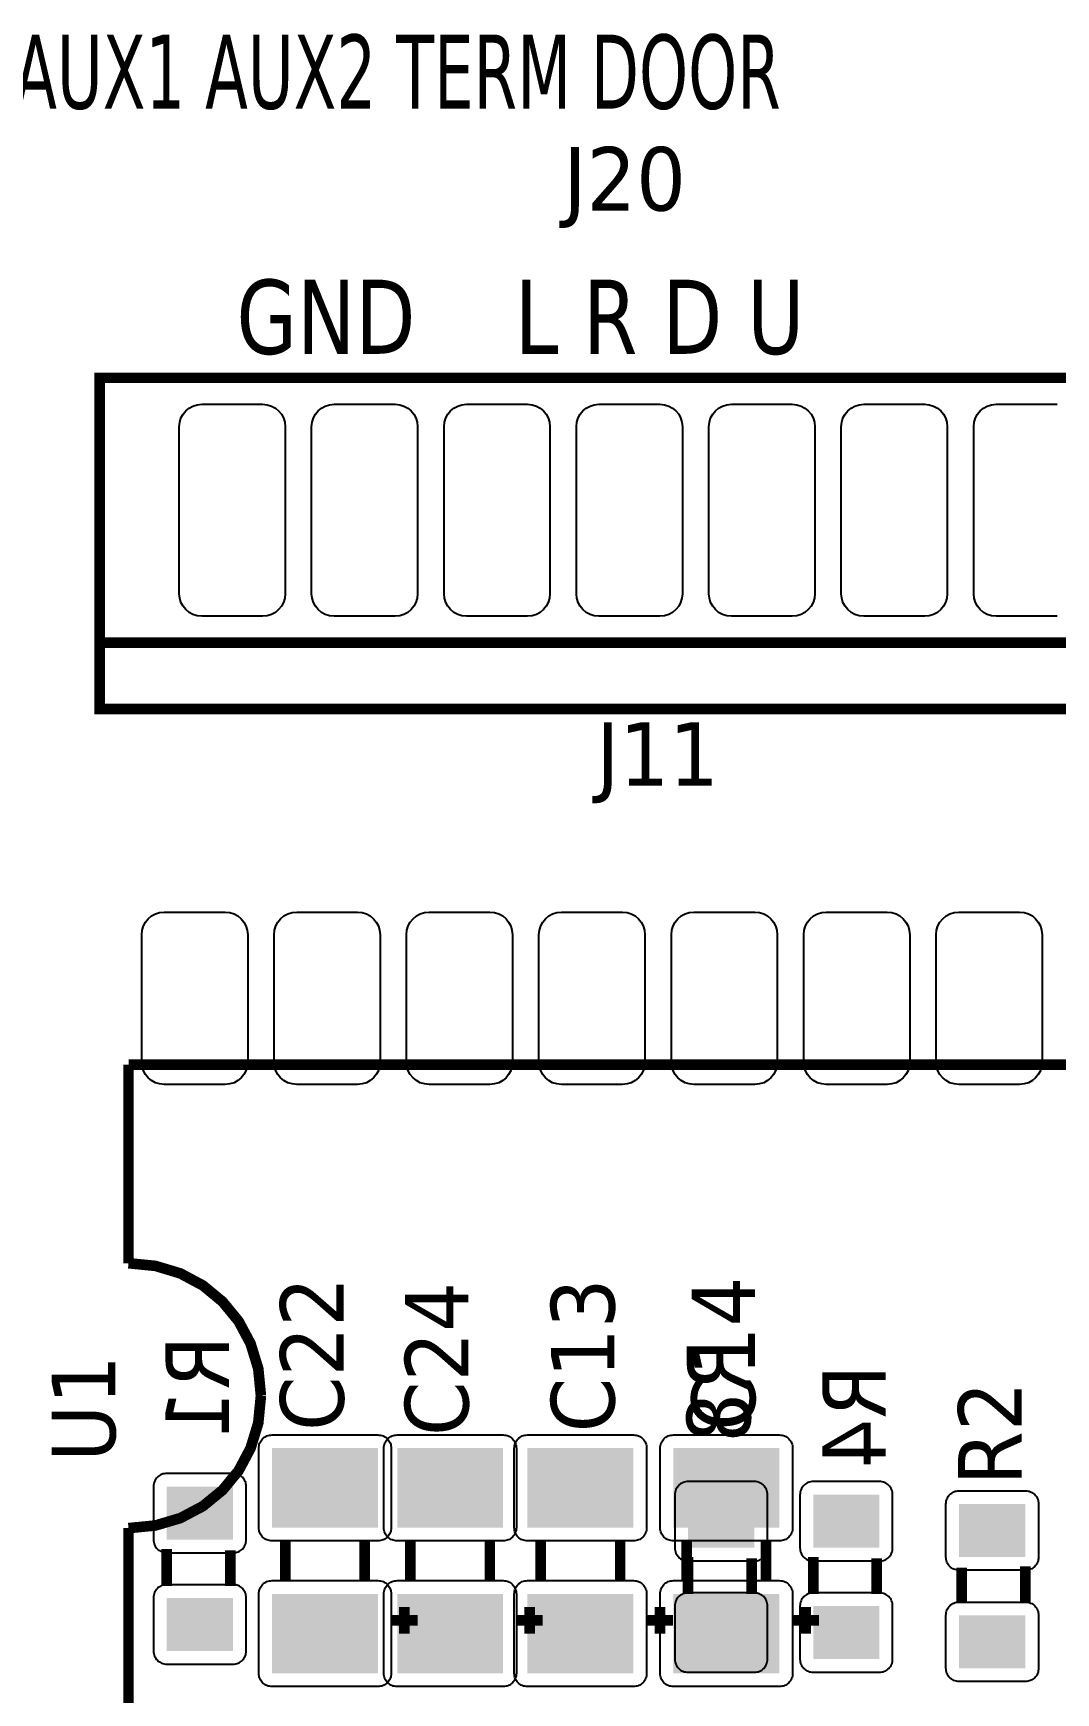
# Model space of a CAD drawing. Header units: millimetres. Extents: x 123.5 to 144.3, y 105.4 to 121.6.
# Drawn here: x 126.159 to 127.689, y 112.963 to 115.444 of the extents above; entities that cross this region are included whole.
import ezdxf

# ---------------------------------------------------------------- set-up
doc = ezdxf.new("R2010")
doc.units = ezdxf.units.MM
doc.layers.add('DESC', color=250, linetype='Continuous')
doc.styles.get("Standard").update_dxf_attribs({"font": 'tahoma.ttf'})

# ---------------------------------------------------------------- blocks, each defined once
blk = doc.blocks.new('RPAD')
blk.add_trace([(-0.5, -0.5), (-0.5, 0.5), (0.5, -0.5), (0.5, 0.5)])
blk = doc.blocks.new('CCRPBoard')
at = {"const_width": 0.008}
for points in [[(128.8496, 114.2542), (129.7496, 114.2542), (129.7496, 114.5042), (128.8496, 114.5042), (128.8496, 114.2542)], [(128.8496, 114.2542), (129.7496, 114.2542), (129.7496, 114.5042), (128.8496, 114.5042), (128.8496, 114.2542)], [(128.8496, 114.2542), (129.7496, 114.2542), (129.7496, 114.5042), (128.8496, 114.5042), (128.8496, 114.2542)], [(129.7496, 114.3042), (128.8496, 114.3042)], [(129.7496, 114.3042), (128.8496, 114.3042)], [(129.7496, 114.3042), (128.8496, 114.3042)], [(128.8713, 113.8357), (128.8713, 113.9857)], [(128.8713, 113.9857), (130.8713, 113.9857)], [(128.8713, 113.8357), (128.8713, 113.9857)], [(128.8713, 113.9857), (130.8713, 113.9857)], [(128.8713, 113.8357), (128.8713, 113.9857)], [(128.8713, 113.9857), (130.8713, 113.9857)], [(128.9713, 113.7357), (128.9693, 113.7561), (128.9635, 113.775), (128.9544, 113.792), (128.9423, 113.8067), (128.9275, 113.8189), (128.9105, 113.828), (128.8916, 113.8337), (128.8713, 113.8357)], [(128.9713, 113.7357), (128.9693, 113.7561), (128.9635, 113.775), (128.9544, 113.792), (128.9423, 113.8067), (128.9275, 113.8189), (128.9105, 113.828), (128.8916, 113.8337), (128.8713, 113.8357)], [(128.9713, 113.7357), (128.9693, 113.7561), (128.9635, 113.775), (128.9544, 113.792), (128.9423, 113.8067), (128.9275, 113.8189), (128.9105, 113.828), (128.8916, 113.8337), (128.8713, 113.8357)], [(128.9713, 113.7357), (128.9693, 113.7151), (128.9635, 113.6961), (128.9544, 113.679), (128.9423, 113.6644), (128.9275, 113.6523), (128.9105, 113.6433), (128.8916, 113.6377), (128.8713, 113.6357)], [(128.9713, 113.7357), (128.9693, 113.7151), (128.9635, 113.6961), (128.9544, 113.679), (128.9423, 113.6644), (128.9275, 113.6523), (128.9105, 113.6433), (128.8916, 113.6377), (128.8713, 113.6357)], [(128.9713, 113.7357), (128.9693, 113.7151), (128.9635, 113.6961), (128.9544, 113.679), (128.9423, 113.6644), (128.9275, 113.6523), (128.9105, 113.6433), (128.8916, 113.6377), (128.8713, 113.6357)], [(128.8713, 113.4857), (128.8713, 113.6357)], [(128.8713, 113.4857), (128.8713, 113.6357)], [(128.8713, 113.4857), (128.8713, 113.6357)], [(128.9897, 113.6261), (128.9897, 113.5961)], [(128.9897, 113.6261), (128.9897, 113.5961)], [(128.9897, 113.6261), (128.9897, 113.5961)], [(129.0497, 113.6261), (129.0497, 113.5961)], [(129.0497, 113.6261), (129.0497, 113.5961)], [(129.0497, 113.6261), (129.0497, 113.5961)], [(129.0842, 113.6261), (129.0842, 113.5961)], [(129.0842, 113.6261), (129.0842, 113.5961)], [(129.0842, 113.6261), (129.0842, 113.5961)], [(129.1442, 113.6261), (129.1442, 113.5961)], [(129.1442, 113.6261), (129.1442, 113.5961)], [(129.1442, 113.6261), (129.1442, 113.5961)], [(129.1826, 113.6261), (129.1826, 113.5961)], [(129.1826, 113.6261), (129.1826, 113.5961)], [(129.1826, 113.6261), (129.1826, 113.5961)], [(129.2426, 113.6261), (129.2426, 113.5961)], [(129.2426, 113.6261), (129.2426, 113.5961)], [(129.2426, 113.6261), (129.2426, 113.5961)], [(129.2928, 113.6261), (129.2928, 113.5961)], [(129.2928, 113.6261), (129.2928, 113.5961)], [(129.2928, 113.6261), (129.2928, 113.5961)], [(129.3528, 113.6261), (129.3528, 113.5961)], [(129.3528, 113.6261), (129.3528, 113.5961)], [(129.3528, 113.6261), (129.3528, 113.5961)], [(128.9002, 113.592), (128.9002, 113.62)], [(128.9002, 113.592), (128.9002, 113.62)], [(128.9002, 113.592), (128.9002, 113.62)], [(128.9482, 113.592), (128.9482, 113.619)], [(128.9482, 113.592), (128.9482, 113.619)], [(128.9482, 113.592), (128.9482, 113.619)], [(129.2939, 113.5859), (129.2939, 113.6139)], [(129.2939, 113.5859), (129.2939, 113.6139)], [(129.2939, 113.5859), (129.2939, 113.6139)], [(129.3419, 113.5859), (129.3419, 113.6129)], [(129.3419, 113.5859), (129.3419, 113.6129)], [(129.3419, 113.5859), (129.3419, 113.6129)], [(129.3884, 113.5859), (129.3884, 113.6139)], [(129.3884, 113.5859), (129.3884, 113.6139)], [(129.3884, 113.5859), (129.3884, 113.6139)], [(129.4364, 113.5859), (129.4364, 113.6129)], [(129.4364, 113.5859), (129.4364, 113.6129)], [(129.4364, 113.5859), (129.4364, 113.6129)], [(129.5006, 113.5789), (129.5006, 113.6059)], [(129.5006, 113.5789), (129.5006, 113.6059)], [(129.5006, 113.5789), (129.5006, 113.6059)], [(129.5486, 113.5789), (129.5486, 113.6069)], [(129.5486, 113.5789), (129.5486, 113.6069)], [(129.5486, 113.5789), (129.5486, 113.6069)], [(129.0797, 113.5761), (129.0797, 113.5561)], [(129.0797, 113.5761), (129.0797, 113.5561)], [(129.0797, 113.5761), (129.0797, 113.5561)], [(129.1742, 113.5761), (129.1742, 113.5561)], [(129.1742, 113.5761), (129.1742, 113.5561)], [(129.1742, 113.5761), (129.1742, 113.5561)], [(129.2726, 113.5761), (129.2726, 113.5561)], [(129.2726, 113.5761), (129.2726, 113.5561)], [(129.2726, 113.5761), (129.2726, 113.5561)], [(129.3828, 113.5761), (129.3828, 113.5561)], [(129.3828, 113.5761), (129.3828, 113.5561)], [(129.3828, 113.5761), (129.3828, 113.5561)], [(129.0897, 113.5661), (129.0697, 113.5661)], [(129.0897, 113.5661), (129.0697, 113.5661)], [(129.0897, 113.5661), (129.0697, 113.5661)], [(129.1842, 113.5661), (129.1642, 113.5661)], [(129.1842, 113.5661), (129.1642, 113.5661)], [(129.1842, 113.5661), (129.1642, 113.5661)], [(129.2826, 113.5661), (129.2626, 113.5661)], [(129.2826, 113.5661), (129.2626, 113.5661)], [(129.2826, 113.5661), (129.2626, 113.5661)], [(129.3928, 113.5661), (129.3728, 113.5661)], [(129.3928, 113.5661), (129.3728, 113.5661)], [(129.3928, 113.5661), (129.3728, 113.5661)]]:
    blk.add_lwpolyline(points, dxfattribs=at)
for points in [[(128.9726, 114.3242), (128.9266, 114.3242), (128.9231, 114.3246), (128.9199, 114.3256), (128.917, 114.3271), (128.9145, 114.3292), (128.9125, 114.3317), (128.9109, 114.3346), (128.91, 114.3378), (128.9096, 114.3412), (128.9096, 114.4672), (128.91, 114.4707), (128.9109, 114.4739), (128.9125, 114.4768), (128.9145, 114.4793), (128.917, 114.4814), (128.9199, 114.4829), (128.9231, 114.4839), (128.9266, 114.4842), (128.9726, 114.4842), (128.9761, 114.4839), (128.9793, 114.4829), (128.9822, 114.4814), (128.9847, 114.4793), (128.9868, 114.4768), (128.9883, 114.4739), (128.9893, 114.4707), (128.9896, 114.4672), (128.9896, 114.3412), (128.9893, 114.3378), (128.9883, 114.3346), (128.9868, 114.3317), (128.9847, 114.3292), (128.9822, 114.3271), (128.9793, 114.3256), (128.9761, 114.3246), (128.9726, 114.3242)], [(129.0726, 114.3242), (129.0266, 114.3242), (129.0231, 114.3246), (129.0199, 114.3256), (129.017, 114.3271), (129.0145, 114.3292), (129.0125, 114.3317), (129.0109, 114.3346), (129.01, 114.3378), (129.0096, 114.3412), (129.0096, 114.4672), (129.01, 114.4707), (129.0109, 114.4739), (129.0125, 114.4768), (129.0145, 114.4793), (129.017, 114.4814), (129.0199, 114.4829), (129.0231, 114.4839), (129.0266, 114.4842), (129.0726, 114.4842), (129.0761, 114.4839), (129.0793, 114.4829), (129.0822, 114.4814), (129.0847, 114.4793), (129.0868, 114.4768), (129.0883, 114.4739), (129.0893, 114.4707), (129.0896, 114.4672), (129.0896, 114.3412), (129.0893, 114.3378), (129.0883, 114.3346), (129.0868, 114.3317), (129.0847, 114.3292), (129.0822, 114.3271), (129.0793, 114.3256), (129.0761, 114.3246), (129.0726, 114.3242)], [(129.1726, 114.3242), (129.1266, 114.3242), (129.1231, 114.3246), (129.1199, 114.3256), (129.117, 114.3271), (129.1145, 114.3292), (129.1125, 114.3317), (129.1109, 114.3346), (129.11, 114.3378), (129.1096, 114.3412), (129.1096, 114.4672), (129.11, 114.4707), (129.1109, 114.4739), (129.1125, 114.4768), (129.1145, 114.4793), (129.117, 114.4814), (129.1199, 114.4829), (129.1231, 114.4839), (129.1266, 114.4842), (129.1726, 114.4842), (129.1761, 114.4839), (129.1793, 114.4829), (129.1822, 114.4814), (129.1847, 114.4793), (129.1868, 114.4768), (129.1883, 114.4739), (129.1893, 114.4707), (129.1896, 114.4672), (129.1896, 114.3412), (129.1893, 114.3378), (129.1883, 114.3346), (129.1868, 114.3317), (129.1847, 114.3292), (129.1822, 114.3271), (129.1793, 114.3256), (129.1761, 114.3246), (129.1726, 114.3242)], [(129.2726, 114.3242), (129.2266, 114.3242), (129.2231, 114.3246), (129.2199, 114.3256), (129.217, 114.3271), (129.2145, 114.3292), (129.2125, 114.3317), (129.2109, 114.3346), (129.21, 114.3378), (129.2096, 114.3412), (129.2096, 114.4672), (129.21, 114.4707), (129.2109, 114.4739), (129.2125, 114.4768), (129.2145, 114.4793), (129.217, 114.4814), (129.2199, 114.4829), (129.2231, 114.4839), (129.2266, 114.4842), (129.2726, 114.4842), (129.2761, 114.4839), (129.2793, 114.4829), (129.2822, 114.4814), (129.2847, 114.4793), (129.2868, 114.4768), (129.2883, 114.4739), (129.2893, 114.4707), (129.2896, 114.4672), (129.2896, 114.3412), (129.2893, 114.3378), (129.2883, 114.3346), (129.2868, 114.3317), (129.2847, 114.3292), (129.2822, 114.3271), (129.2793, 114.3256), (129.2761, 114.3246), (129.2726, 114.3242)], [(129.3726, 114.3242), (129.3266, 114.3242), (129.3231, 114.3246), (129.3199, 114.3256), (129.317, 114.3271), (129.3145, 114.3292), (129.3125, 114.3317), (129.3109, 114.3346), (129.31, 114.3378), (129.3096, 114.3412), (129.3096, 114.4672), (129.31, 114.4707), (129.3109, 114.4739), (129.3125, 114.4768), (129.3145, 114.4793), (129.317, 114.4814), (129.3199, 114.4829), (129.3231, 114.4839), (129.3266, 114.4842), (129.3726, 114.4842), (129.3761, 114.4839), (129.3793, 114.4829), (129.3822, 114.4814), (129.3847, 114.4793), (129.3868, 114.4768), (129.3883, 114.4739), (129.3893, 114.4707), (129.3896, 114.4672), (129.3896, 114.3412), (129.3893, 114.3378), (129.3883, 114.3346), (129.3868, 114.3317), (129.3847, 114.3292), (129.3822, 114.3271), (129.3793, 114.3256), (129.3761, 114.3246), (129.3726, 114.3242)], [(129.4726, 114.3242), (129.4266, 114.3242), (129.4231, 114.3246), (129.4199, 114.3256), (129.417, 114.3271), (129.4145, 114.3292), (129.4125, 114.3317), (129.4109, 114.3346), (129.41, 114.3378), (129.4096, 114.3412), (129.4096, 114.4672), (129.41, 114.4707), (129.4109, 114.4739), (129.4125, 114.4768), (129.4145, 114.4793), (129.417, 114.4814), (129.4199, 114.4829), (129.4231, 114.4839), (129.4266, 114.4842), (129.4726, 114.4842), (129.4761, 114.4839), (129.4793, 114.4829), (129.4822, 114.4814), (129.4847, 114.4793), (129.4868, 114.4768), (129.4883, 114.4739), (129.4893, 114.4707), (129.4896, 114.4672), (129.4896, 114.3412), (129.4893, 114.3378), (129.4883, 114.3346), (129.4868, 114.3317), (129.4847, 114.3292), (129.4822, 114.3271), (129.4793, 114.3256), (129.4761, 114.3246), (129.4726, 114.3242)], [(128.9443, 113.9707), (128.8983, 113.9707), (128.8948, 113.9711), (128.8916, 113.972), (128.8887, 113.9736), (128.8862, 113.9757), (128.8841, 113.9782), (128.8826, 113.981), (128.8816, 113.9843), (128.8813, 113.9877), (128.8813, 114.0837), (128.8816, 114.0872), (128.8826, 114.0904), (128.8841, 114.0933), (128.8862, 114.0958), (128.8887, 114.0979), (128.8916, 114.0994), (128.8948, 114.1004), (128.8983, 114.1007), (128.9443, 114.1007), (128.9478, 114.1004), (128.951, 114.0994), (128.9539, 114.0979), (128.9564, 114.0958), (128.9584, 114.0933), (128.96, 114.0904), (128.9609, 114.0872), (128.9613, 114.0837), (128.9613, 113.9877), (128.9609, 113.9843), (128.96, 113.981), (128.9584, 113.9782), (128.9564, 113.9757), (128.9539, 113.9736), (128.951, 113.972), (128.9478, 113.9711), (128.9443, 113.9707)], [(129.0443, 113.9707), (128.9983, 113.9707), (128.9948, 113.9711), (128.9916, 113.972), (128.9887, 113.9736), (128.9862, 113.9757), (128.9841, 113.9782), (128.9826, 113.981), (128.9816, 113.9843), (128.9813, 113.9877), (128.9813, 114.0837), (128.9816, 114.0872), (128.9826, 114.0904), (128.9841, 114.0933), (128.9862, 114.0958), (128.9887, 114.0979), (128.9916, 114.0994), (128.9948, 114.1004), (128.9983, 114.1007), (129.0443, 114.1007), (129.0478, 114.1004), (129.051, 114.0994), (129.0539, 114.0979), (129.0564, 114.0958), (129.0584, 114.0933), (129.06, 114.0904), (129.0609, 114.0872), (129.0613, 114.0837), (129.0613, 113.9877), (129.0609, 113.9843), (129.06, 113.981), (129.0584, 113.9782), (129.0564, 113.9757), (129.0539, 113.9736), (129.051, 113.972), (129.0478, 113.9711), (129.0443, 113.9707)], [(129.1443, 113.9707), (129.0983, 113.9707), (129.0948, 113.9711), (129.0916, 113.972), (129.0887, 113.9736), (129.0862, 113.9757), (129.0841, 113.9782), (129.0826, 113.981), (129.0816, 113.9843), (129.0813, 113.9877), (129.0813, 114.0837), (129.0816, 114.0872), (129.0826, 114.0904), (129.0841, 114.0933), (129.0862, 114.0958), (129.0887, 114.0979), (129.0916, 114.0994), (129.0948, 114.1004), (129.0983, 114.1007), (129.1443, 114.1007), (129.1478, 114.1004), (129.151, 114.0994), (129.1539, 114.0979), (129.1564, 114.0958), (129.1584, 114.0933), (129.16, 114.0904), (129.1609, 114.0872), (129.1613, 114.0837), (129.1613, 113.9877), (129.1609, 113.9843), (129.16, 113.981), (129.1584, 113.9782), (129.1564, 113.9757), (129.1539, 113.9736), (129.151, 113.972), (129.1478, 113.9711), (129.1443, 113.9707)], [(129.2443, 113.9707), (129.1983, 113.9707), (129.1948, 113.9711), (129.1916, 113.972), (129.1887, 113.9736), (129.1862, 113.9757), (129.1841, 113.9782), (129.1826, 113.981), (129.1816, 113.9843), (129.1813, 113.9877), (129.1813, 114.0837), (129.1816, 114.0872), (129.1826, 114.0904), (129.1841, 114.0933), (129.1862, 114.0958), (129.1887, 114.0979), (129.1916, 114.0994), (129.1948, 114.1004), (129.1983, 114.1007), (129.2443, 114.1007), (129.2478, 114.1004), (129.251, 114.0994), (129.2539, 114.0979), (129.2564, 114.0958), (129.2584, 114.0933), (129.26, 114.0904), (129.2609, 114.0872), (129.2613, 114.0837), (129.2613, 113.9877), (129.2609, 113.9843), (129.26, 113.981), (129.2584, 113.9782), (129.2564, 113.9757), (129.2539, 113.9736), (129.251, 113.972), (129.2478, 113.9711), (129.2443, 113.9707)], [(129.3443, 113.9707), (129.2983, 113.9707), (129.2948, 113.9711), (129.2916, 113.972), (129.2887, 113.9736), (129.2862, 113.9757), (129.2841, 113.9782), (129.2826, 113.981), (129.2816, 113.9843), (129.2813, 113.9877), (129.2813, 114.0837), (129.2816, 114.0872), (129.2826, 114.0904), (129.2841, 114.0933), (129.2862, 114.0958), (129.2887, 114.0979), (129.2916, 114.0994), (129.2948, 114.1004), (129.2983, 114.1007), (129.3443, 114.1007), (129.3478, 114.1004), (129.351, 114.0994), (129.3539, 114.0979), (129.3564, 114.0958), (129.3584, 114.0933), (129.36, 114.0904), (129.3609, 114.0872), (129.3613, 114.0837), (129.3613, 113.9877), (129.3609, 113.9843), (129.36, 113.981), (129.3584, 113.9782), (129.3564, 113.9757), (129.3539, 113.9736), (129.351, 113.972), (129.3478, 113.9711), (129.3443, 113.9707)], [(129.4443, 113.9707), (129.3983, 113.9707), (129.3948, 113.9711), (129.3916, 113.972), (129.3887, 113.9736), (129.3862, 113.9757), (129.3841, 113.9782), (129.3826, 113.981), (129.3816, 113.9843), (129.3813, 113.9877), (129.3813, 114.0837), (129.3816, 114.0872), (129.3826, 114.0904), (129.3841, 114.0933), (129.3862, 114.0958), (129.3887, 114.0979), (129.3916, 114.0994), (129.3948, 114.1004), (129.3983, 114.1007), (129.4443, 114.1007), (129.4478, 114.1004), (129.451, 114.0994), (129.4539, 114.0979), (129.4564, 114.0958), (129.4584, 114.0933), (129.46, 114.0904), (129.4609, 114.0872), (129.4613, 114.0837), (129.4613, 113.9877), (129.4609, 113.9843), (129.46, 113.981), (129.4584, 113.9782), (129.4564, 113.9757), (129.4539, 113.9736), (129.451, 113.972), (129.4478, 113.9711), (129.4443, 113.9707)], [(129.5443, 113.9707), (129.4983, 113.9707), (129.4948, 113.9711), (129.4916, 113.972), (129.4887, 113.9736), (129.4862, 113.9757), (129.4841, 113.9782), (129.4826, 113.981), (129.4816, 113.9843), (129.4813, 113.9877), (129.4813, 114.0837), (129.4816, 114.0872), (129.4826, 114.0904), (129.4841, 114.0933), (129.4862, 114.0958), (129.4887, 114.0979), (129.4916, 114.0994), (129.4948, 114.1004), (129.4983, 114.1007), (129.5443, 114.1007), (129.5478, 114.1004), (129.551, 114.0994), (129.5539, 114.0979), (129.5564, 114.0958), (129.5584, 114.0933), (129.56, 114.0904), (129.5609, 114.0872), (129.5613, 114.0837), (129.5613, 113.9877), (129.5609, 113.9843), (129.56, 113.981), (129.5584, 113.9782), (129.5564, 113.9757), (129.5539, 113.9736), (129.551, 113.972), (129.5478, 113.9711), (129.5443, 113.9707)], [(129.0697, 113.6961), (129.0697, 113.6361), (129.0696, 113.635), (129.0695, 113.634), (129.0693, 113.633), (129.0689, 113.6321), (129.0685, 113.6312), (129.068, 113.6304), (129.0674, 113.6296), (129.0668, 113.6289), (129.0661, 113.6283), (129.0653, 113.6277), (129.0645, 113.6272), (129.0636, 113.6268), (129.0627, 113.6265), (129.0617, 113.6263), (129.0607, 113.6261), (129.0597, 113.6261), (128.9797, 113.6261), (128.9787, 113.6261), (128.9777, 113.6263), (128.9767, 113.6265), (128.9758, 113.6268), (128.9749, 113.6272), (128.9741, 113.6277), (128.9733, 113.6283), (128.9726, 113.6289), (128.9719, 113.6296), (128.9714, 113.6304), (128.9709, 113.6312), (128.9705, 113.6321), (128.9701, 113.633), (128.9699, 113.634), (128.9697, 113.635), (128.9697, 113.6361), (128.9697, 113.6961), (128.9697, 113.6971), (128.9699, 113.6981), (128.9701, 113.6991), (128.9705, 113.7), (128.9709, 113.7009), (128.9714, 113.7017), (128.9719, 113.7025), (128.9726, 113.7032), (128.9733, 113.7038), (128.9741, 113.7044), (128.9749, 113.7049), (128.9758, 113.7053), (128.9767, 113.7056), (128.9777, 113.7059), (128.9787, 113.706), (128.9797, 113.7061), (129.0597, 113.7061), (129.0607, 113.706), (129.0617, 113.7059), (129.0627, 113.7056), (129.0636, 113.7053), (129.0645, 113.7049), (129.0653, 113.7044), (129.0661, 113.7038), (129.0668, 113.7032), (129.0674, 113.7025), (129.068, 113.7017), (129.0685, 113.7009), (129.0689, 113.7), (129.0693, 113.6991), (129.0695, 113.6981), (129.0696, 113.6971), (129.0697, 113.6961)], [(129.1642, 113.6961), (129.1642, 113.6361), (129.1641, 113.635), (129.164, 113.634), (129.1637, 113.633), (129.1634, 113.6321), (129.163, 113.6312), (129.1625, 113.6304), (129.1619, 113.6296), (129.1613, 113.6289), (129.1606, 113.6283), (129.1598, 113.6277), (129.159, 113.6272), (129.1581, 113.6268), (129.1572, 113.6265), (129.1562, 113.6263), (129.1552, 113.6261), (129.1542, 113.6261), (129.0742, 113.6261), (129.0731, 113.6261), (129.0721, 113.6263), (129.0712, 113.6265), (129.0703, 113.6268), (129.0694, 113.6272), (129.0686, 113.6277), (129.0678, 113.6283), (129.0671, 113.6289), (129.0664, 113.6296), (129.0659, 113.6304), (129.0654, 113.6312), (129.065, 113.6321), (129.0646, 113.633), (129.0644, 113.634), (129.0642, 113.635), (129.0642, 113.6361), (129.0642, 113.6961), (129.0642, 113.6971), (129.0644, 113.6981), (129.0646, 113.6991), (129.065, 113.7), (129.0654, 113.7009), (129.0659, 113.7017), (129.0664, 113.7025), (129.0671, 113.7032), (129.0678, 113.7038), (129.0686, 113.7044), (129.0694, 113.7049), (129.0703, 113.7053), (129.0712, 113.7056), (129.0721, 113.7059), (129.0731, 113.706), (129.0742, 113.7061), (129.1542, 113.7061), (129.1552, 113.706), (129.1562, 113.7059), (129.1572, 113.7056), (129.1581, 113.7053), (129.159, 113.7049), (129.1598, 113.7044), (129.1606, 113.7038), (129.1613, 113.7032), (129.1619, 113.7025), (129.1625, 113.7017), (129.163, 113.7009), (129.1634, 113.7), (129.1637, 113.6991), (129.164, 113.6981), (129.1641, 113.6971), (129.1642, 113.6961)], [(129.2626, 113.6961), (129.2626, 113.6361), (129.2626, 113.635), (129.2624, 113.634), (129.2622, 113.633), (129.2618, 113.6321), (129.2614, 113.6312), (129.2609, 113.6304), (129.2604, 113.6296), (129.2597, 113.6289), (129.259, 113.6283), (129.2582, 113.6277), (129.2574, 113.6272), (129.2565, 113.6268), (129.2556, 113.6265), (129.2547, 113.6263), (129.2537, 113.6261), (129.2526, 113.6261), (129.1726, 113.6261), (129.1716, 113.6261), (129.1706, 113.6263), (129.1696, 113.6265), (129.1687, 113.6268), (129.1678, 113.6272), (129.167, 113.6277), (129.1662, 113.6283), (129.1655, 113.6289), (129.1649, 113.6296), (129.1643, 113.6304), (129.1638, 113.6312), (129.1634, 113.6321), (129.1631, 113.633), (129.1628, 113.634), (129.1627, 113.635), (129.1626, 113.6361), (129.1626, 113.6961), (129.1627, 113.6971), (129.1628, 113.6981), (129.1631, 113.6991), (129.1634, 113.7), (129.1638, 113.7009), (129.1643, 113.7017), (129.1649, 113.7025), (129.1655, 113.7032), (129.1662, 113.7038), (129.167, 113.7044), (129.1678, 113.7049), (129.1687, 113.7053), (129.1696, 113.7056), (129.1706, 113.7059), (129.1716, 113.706), (129.1726, 113.7061), (129.2526, 113.7061), (129.2537, 113.706), (129.2547, 113.7059), (129.2556, 113.7056), (129.2565, 113.7053), (129.2574, 113.7049), (129.2582, 113.7044), (129.259, 113.7038), (129.2597, 113.7032), (129.2604, 113.7025), (129.2609, 113.7017), (129.2614, 113.7009), (129.2618, 113.7), (129.2622, 113.6991), (129.2624, 113.6981), (129.2626, 113.6971), (129.2626, 113.6961)], [(129.3728, 113.6961), (129.3728, 113.6361), (129.3728, 113.635), (129.3727, 113.634), (129.3724, 113.633), (129.3721, 113.6321), (129.3717, 113.6312), (129.3712, 113.6304), (129.3706, 113.6296), (129.37, 113.6289), (129.3693, 113.6283), (129.3685, 113.6277), (129.3677, 113.6272), (129.3668, 113.6268), (129.3659, 113.6265), (129.3649, 113.6263), (129.3639, 113.6261), (129.3628, 113.6261), (129.2828, 113.6261), (129.2818, 113.6261), (129.2808, 113.6263), (129.2798, 113.6265), (129.2789, 113.6268), (129.278, 113.6272), (129.2772, 113.6277), (129.2764, 113.6283), (129.2757, 113.6289), (129.2751, 113.6296), (129.2745, 113.6304), (129.274, 113.6312), (129.2736, 113.6321), (129.2733, 113.633), (129.273, 113.634), (129.2729, 113.635), (129.2728, 113.6361), (129.2728, 113.6961), (129.2729, 113.6971), (129.273, 113.6981), (129.2733, 113.6991), (129.2736, 113.7), (129.274, 113.7009), (129.2745, 113.7017), (129.2751, 113.7025), (129.2757, 113.7032), (129.2764, 113.7038), (129.2772, 113.7044), (129.278, 113.7049), (129.2789, 113.7053), (129.2798, 113.7056), (129.2808, 113.7059), (129.2818, 113.706), (129.2828, 113.7061), (129.3628, 113.7061), (129.3639, 113.706), (129.3649, 113.7059), (129.3659, 113.7056), (129.3668, 113.7053), (129.3677, 113.7049), (129.3685, 113.7044), (129.3693, 113.7038), (129.37, 113.7032), (129.3706, 113.7025), (129.3712, 113.7017), (129.3717, 113.7009), (129.3721, 113.7), (129.3724, 113.6991), (129.3727, 113.6981), (129.3728, 113.6971), (129.3728, 113.6961)], [(128.9602, 113.627), (128.9602, 113.667), (128.9602, 113.6681), (128.96, 113.6691), (128.9598, 113.6701), (128.9594, 113.671), (128.959, 113.6719), (128.9585, 113.6727), (128.958, 113.6734), (128.9573, 113.6742), (128.9566, 113.6748), (128.9558, 113.6754), (128.955, 113.6759), (128.9541, 113.6763), (128.9532, 113.6766), (128.9523, 113.6768), (128.9513, 113.677), (128.9502, 113.677), (128.9002, 113.677), (128.8992, 113.677), (128.8982, 113.6768), (128.8972, 113.6766), (128.8963, 113.6763), (128.8954, 113.6759), (128.8946, 113.6754), (128.8938, 113.6748), (128.8931, 113.6742), (128.8925, 113.6734), (128.8919, 113.6727), (128.8914, 113.6719), (128.891, 113.671), (128.8907, 113.6701), (128.8904, 113.6691), (128.8903, 113.6681), (128.8902, 113.667), (128.8902, 113.627), (128.8903, 113.626), (128.8904, 113.625), (128.8907, 113.624), (128.891, 113.6231), (128.8914, 113.6222), (128.8919, 113.6214), (128.8925, 113.6206), (128.8931, 113.6199), (128.8938, 113.6193), (128.8946, 113.6187), (128.8954, 113.6182), (128.8963, 113.6178), (128.8972, 113.6175), (128.8982, 113.6172), (128.8992, 113.6171), (128.9002, 113.617), (128.9502, 113.617), (128.9513, 113.6171), (128.9523, 113.6172), (128.9532, 113.6175), (128.9541, 113.6178), (128.955, 113.6182), (128.9558, 113.6187), (128.9566, 113.6193), (128.9573, 113.6199), (128.958, 113.6206), (128.9585, 113.6214), (128.959, 113.6222), (128.9594, 113.6231), (128.9598, 113.624), (128.96, 113.625), (128.9602, 113.626), (128.9602, 113.627)], [(129.3539, 113.6209), (129.3539, 113.6609), (129.3539, 113.6619), (129.3537, 113.6629), (129.3535, 113.6639), (129.3531, 113.6648), (129.3527, 113.6657), (129.3522, 113.6665), (129.3517, 113.6673), (129.351, 113.668), (129.3503, 113.6686), (129.3495, 113.6692), (129.3487, 113.6697), (129.3478, 113.6701), (129.3469, 113.6704), (129.346, 113.6707), (129.345, 113.6708), (129.3439, 113.6709), (129.2939, 113.6709), (129.2929, 113.6708), (129.2919, 113.6707), (129.2909, 113.6704), (129.29, 113.6701), (129.2891, 113.6697), (129.2883, 113.6692), (129.2875, 113.6686), (129.2868, 113.668), (129.2862, 113.6673), (129.2856, 113.6665), (129.2851, 113.6657), (129.2847, 113.6648), (129.2844, 113.6639), (129.2841, 113.6629), (129.284, 113.6619), (129.2839, 113.6609), (129.2839, 113.6209), (129.284, 113.6198), (129.2841, 113.6188), (129.2844, 113.6178), (129.2847, 113.6169), (129.2851, 113.616), (129.2856, 113.6152), (129.2862, 113.6144), (129.2868, 113.6137), (129.2875, 113.6131), (129.2883, 113.6125), (129.2891, 113.612), (129.29, 113.6116), (129.2909, 113.6113), (129.2919, 113.6111), (129.2929, 113.6109), (129.2939, 113.6109), (129.3439, 113.6109), (129.345, 113.6109), (129.346, 113.6111), (129.3469, 113.6113), (129.3478, 113.6116), (129.3487, 113.612), (129.3495, 113.6125), (129.3503, 113.6131), (129.351, 113.6137), (129.3517, 113.6144), (129.3522, 113.6152), (129.3527, 113.616), (129.3531, 113.6169), (129.3535, 113.6178), (129.3537, 113.6188), (129.3539, 113.6198), (129.3539, 113.6209)], [(129.4484, 113.6209), (129.4484, 113.6609), (129.4483, 113.6619), (129.4482, 113.6629), (129.448, 113.6639), (129.4476, 113.6648), (129.4472, 113.6657), (129.4467, 113.6665), (129.4461, 113.6673), (129.4455, 113.668), (129.4448, 113.6686), (129.444, 113.6692), (129.4432, 113.6697), (129.4423, 113.6701), (129.4414, 113.6704), (129.4404, 113.6707), (129.4394, 113.6708), (129.4384, 113.6709), (129.3884, 113.6709), (129.3874, 113.6708), (129.3864, 113.6707), (129.3854, 113.6704), (129.3845, 113.6701), (129.3836, 113.6697), (129.3828, 113.6692), (129.382, 113.6686), (129.3813, 113.668), (129.3807, 113.6673), (129.3801, 113.6665), (129.3796, 113.6657), (129.3792, 113.6648), (129.3788, 113.6639), (129.3786, 113.6629), (129.3785, 113.6619), (129.3784, 113.6609), (129.3784, 113.6209), (129.3785, 113.6198), (129.3786, 113.6188), (129.3788, 113.6178), (129.3792, 113.6169), (129.3796, 113.616), (129.3801, 113.6152), (129.3807, 113.6144), (129.3813, 113.6137), (129.382, 113.6131), (129.3828, 113.6125), (129.3836, 113.612), (129.3845, 113.6116), (129.3854, 113.6113), (129.3864, 113.6111), (129.3874, 113.6109), (129.3884, 113.6109), (129.4384, 113.6109), (129.4394, 113.6109), (129.4404, 113.6111), (129.4414, 113.6113), (129.4423, 113.6116), (129.4432, 113.612), (129.444, 113.6125), (129.4448, 113.6131), (129.4455, 113.6137), (129.4461, 113.6144), (129.4467, 113.6152), (129.4472, 113.616), (129.4476, 113.6169), (129.448, 113.6178), (129.4482, 113.6188), (129.4483, 113.6198), (129.4484, 113.6209)], [(129.4886, 113.6139), (129.4886, 113.6539), (129.4887, 113.655), (129.4888, 113.656), (129.4891, 113.6569), (129.4894, 113.6578), (129.4898, 113.6587), (129.4903, 113.6595), (129.4909, 113.6603), (129.4915, 113.661), (129.4922, 113.6617), (129.493, 113.6622), (129.4938, 113.6627), (129.4947, 113.6631), (129.4956, 113.6635), (129.4966, 113.6637), (129.4976, 113.6639), (129.4986, 113.6639), (129.5486, 113.6639), (129.5497, 113.6639), (129.5507, 113.6637), (129.5516, 113.6635), (129.5526, 113.6631), (129.5534, 113.6627), (129.5543, 113.6622), (129.555, 113.6617), (129.5557, 113.661), (129.5564, 113.6603), (129.557, 113.6595), (129.5575, 113.6587), (129.5579, 113.6578), (129.5582, 113.6569), (129.5584, 113.656), (129.5586, 113.655), (129.5586, 113.6539), (129.5586, 113.6139), (129.5586, 113.6129), (129.5584, 113.6119), (129.5582, 113.6109), (129.5579, 113.61), (129.5575, 113.6091), (129.557, 113.6083), (129.5564, 113.6075), (129.5557, 113.6068), (129.555, 113.6062), (129.5543, 113.6056), (129.5534, 113.6051), (129.5526, 113.6047), (129.5516, 113.6044), (129.5507, 113.6041), (129.5497, 113.604), (129.5486, 113.6039), (129.4986, 113.6039), (129.4976, 113.604), (129.4966, 113.6041), (129.4956, 113.6044), (129.4947, 113.6047), (129.4938, 113.6051), (129.493, 113.6056), (129.4922, 113.6062), (129.4915, 113.6068), (129.4909, 113.6075), (129.4903, 113.6083), (129.4898, 113.6091), (129.4894, 113.61), (129.4891, 113.6109), (129.4888, 113.6119), (129.4887, 113.6129), (129.4886, 113.6139)], [(128.9602, 113.543), (128.9602, 113.583), (128.9602, 113.5841), (128.96, 113.5851), (128.9598, 113.5861), (128.9594, 113.587), (128.959, 113.5879), (128.9585, 113.5887), (128.958, 113.5894), (128.9573, 113.5902), (128.9566, 113.5908), (128.9558, 113.5914), (128.955, 113.5919), (128.9541, 113.5923), (128.9532, 113.5926), (128.9523, 113.5928), (128.9513, 113.593), (128.9502, 113.593), (128.9002, 113.593), (128.8992, 113.593), (128.8982, 113.5928), (128.8972, 113.5926), (128.8963, 113.5923), (128.8954, 113.5919), (128.8946, 113.5914), (128.8938, 113.5908), (128.8931, 113.5902), (128.8925, 113.5894), (128.8919, 113.5887), (128.8914, 113.5879), (128.891, 113.587), (128.8907, 113.5861), (128.8904, 113.5851), (128.8903, 113.5841), (128.8902, 113.583), (128.8902, 113.543), (128.8903, 113.542), (128.8904, 113.541), (128.8907, 113.54), (128.891, 113.5391), (128.8914, 113.5382), (128.8919, 113.5374), (128.8925, 113.5366), (128.8931, 113.5359), (128.8938, 113.5353), (128.8946, 113.5347), (128.8954, 113.5342), (128.8963, 113.5338), (128.8972, 113.5335), (128.8982, 113.5332), (128.8992, 113.5331), (128.9002, 113.533), (128.9502, 113.533), (128.9513, 113.5331), (128.9523, 113.5332), (128.9532, 113.5335), (128.9541, 113.5338), (128.955, 113.5342), (128.9558, 113.5347), (128.9566, 113.5353), (128.9573, 113.5359), (128.958, 113.5366), (128.9585, 113.5374), (128.959, 113.5382), (128.9594, 113.5391), (128.9598, 113.54), (128.96, 113.541), (128.9602, 113.542), (128.9602, 113.543)], [(129.0697, 113.5861), (129.0697, 113.5261), (129.0696, 113.525), (129.0695, 113.524), (129.0693, 113.523), (129.0689, 113.5221), (129.0685, 113.5212), (129.068, 113.5204), (129.0674, 113.5196), (129.0668, 113.5189), (129.0661, 113.5183), (129.0653, 113.5177), (129.0645, 113.5172), (129.0636, 113.5168), (129.0627, 113.5165), (129.0617, 113.5163), (129.0607, 113.5161), (129.0597, 113.5161), (128.9797, 113.5161), (128.9787, 113.5161), (128.9777, 113.5163), (128.9767, 113.5165), (128.9758, 113.5168), (128.9749, 113.5172), (128.9741, 113.5177), (128.9733, 113.5183), (128.9726, 113.5189), (128.9719, 113.5196), (128.9714, 113.5204), (128.9709, 113.5212), (128.9705, 113.5221), (128.9701, 113.523), (128.9699, 113.524), (128.9697, 113.525), (128.9697, 113.5261), (128.9697, 113.5861), (128.9697, 113.5871), (128.9699, 113.5881), (128.9701, 113.5891), (128.9705, 113.59), (128.9709, 113.5909), (128.9714, 113.5917), (128.9719, 113.5925), (128.9726, 113.5932), (128.9733, 113.5938), (128.9741, 113.5944), (128.9749, 113.5949), (128.9758, 113.5953), (128.9767, 113.5956), (128.9777, 113.5959), (128.9787, 113.596), (128.9797, 113.5961), (129.0597, 113.5961), (129.0607, 113.596), (129.0617, 113.5959), (129.0627, 113.5956), (129.0636, 113.5953), (129.0645, 113.5949), (129.0653, 113.5944), (129.0661, 113.5938), (129.0668, 113.5932), (129.0674, 113.5925), (129.068, 113.5917), (129.0685, 113.5909), (129.0689, 113.59), (129.0693, 113.5891), (129.0695, 113.5881), (129.0696, 113.5871), (129.0697, 113.5861)], [(129.1642, 113.5861), (129.1642, 113.5261), (129.1641, 113.525), (129.164, 113.524), (129.1637, 113.523), (129.1634, 113.5221), (129.163, 113.5212), (129.1625, 113.5204), (129.1619, 113.5196), (129.1613, 113.5189), (129.1606, 113.5183), (129.1598, 113.5177), (129.159, 113.5172), (129.1581, 113.5168), (129.1572, 113.5165), (129.1562, 113.5163), (129.1552, 113.5161), (129.1542, 113.5161), (129.0742, 113.5161), (129.0731, 113.5161), (129.0721, 113.5163), (129.0712, 113.5165), (129.0703, 113.5168), (129.0694, 113.5172), (129.0686, 113.5177), (129.0678, 113.5183), (129.0671, 113.5189), (129.0664, 113.5196), (129.0659, 113.5204), (129.0654, 113.5212), (129.065, 113.5221), (129.0646, 113.523), (129.0644, 113.524), (129.0642, 113.525), (129.0642, 113.5261), (129.0642, 113.5861), (129.0642, 113.5871), (129.0644, 113.5881), (129.0646, 113.5891), (129.065, 113.59), (129.0654, 113.5909), (129.0659, 113.5917), (129.0664, 113.5925), (129.0671, 113.5932), (129.0678, 113.5938), (129.0686, 113.5944), (129.0694, 113.5949), (129.0703, 113.5953), (129.0712, 113.5956), (129.0721, 113.5959), (129.0731, 113.596), (129.0742, 113.5961), (129.1542, 113.5961), (129.1552, 113.596), (129.1562, 113.5959), (129.1572, 113.5956), (129.1581, 113.5953), (129.159, 113.5949), (129.1598, 113.5944), (129.1606, 113.5938), (129.1613, 113.5932), (129.1619, 113.5925), (129.1625, 113.5917), (129.163, 113.5909), (129.1634, 113.59), (129.1637, 113.5891), (129.164, 113.5881), (129.1641, 113.5871), (129.1642, 113.5861)], [(129.2626, 113.5861), (129.2626, 113.5261), (129.2626, 113.525), (129.2624, 113.524), (129.2622, 113.523), (129.2618, 113.5221), (129.2614, 113.5212), (129.2609, 113.5204), (129.2604, 113.5196), (129.2597, 113.5189), (129.259, 113.5183), (129.2582, 113.5177), (129.2574, 113.5172), (129.2565, 113.5168), (129.2556, 113.5165), (129.2547, 113.5163), (129.2537, 113.5161), (129.2526, 113.5161), (129.1726, 113.5161), (129.1716, 113.5161), (129.1706, 113.5163), (129.1696, 113.5165), (129.1687, 113.5168), (129.1678, 113.5172), (129.167, 113.5177), (129.1662, 113.5183), (129.1655, 113.5189), (129.1649, 113.5196), (129.1643, 113.5204), (129.1638, 113.5212), (129.1634, 113.5221), (129.1631, 113.523), (129.1628, 113.524), (129.1627, 113.525), (129.1626, 113.5261), (129.1626, 113.5861), (129.1627, 113.5871), (129.1628, 113.5881), (129.1631, 113.5891), (129.1634, 113.59), (129.1638, 113.5909), (129.1643, 113.5917), (129.1649, 113.5925), (129.1655, 113.5932), (129.1662, 113.5938), (129.167, 113.5944), (129.1678, 113.5949), (129.1687, 113.5953), (129.1696, 113.5956), (129.1706, 113.5959), (129.1716, 113.596), (129.1726, 113.5961), (129.2526, 113.5961), (129.2537, 113.596), (129.2547, 113.5959), (129.2556, 113.5956), (129.2565, 113.5953), (129.2574, 113.5949), (129.2582, 113.5944), (129.259, 113.5938), (129.2597, 113.5932), (129.2604, 113.5925), (129.2609, 113.5917), (129.2614, 113.5909), (129.2618, 113.59), (129.2622, 113.5891), (129.2624, 113.5881), (129.2626, 113.5871), (129.2626, 113.5861)], [(129.3728, 113.5861), (129.3728, 113.5261), (129.3728, 113.525), (129.3727, 113.524), (129.3724, 113.523), (129.3721, 113.5221), (129.3717, 113.5212), (129.3712, 113.5204), (129.3706, 113.5196), (129.37, 113.5189), (129.3693, 113.5183), (129.3685, 113.5177), (129.3677, 113.5172), (129.3668, 113.5168), (129.3659, 113.5165), (129.3649, 113.5163), (129.3639, 113.5161), (129.3628, 113.5161), (129.2828, 113.5161), (129.2818, 113.5161), (129.2808, 113.5163), (129.2798, 113.5165), (129.2789, 113.5168), (129.278, 113.5172), (129.2772, 113.5177), (129.2764, 113.5183), (129.2757, 113.5189), (129.2751, 113.5196), (129.2745, 113.5204), (129.274, 113.5212), (129.2736, 113.5221), (129.2733, 113.523), (129.273, 113.524), (129.2729, 113.525), (129.2728, 113.5261), (129.2728, 113.5861), (129.2729, 113.5871), (129.273, 113.5881), (129.2733, 113.5891), (129.2736, 113.59), (129.274, 113.5909), (129.2745, 113.5917), (129.2751, 113.5925), (129.2757, 113.5932), (129.2764, 113.5938), (129.2772, 113.5944), (129.278, 113.5949), (129.2789, 113.5953), (129.2798, 113.5956), (129.2808, 113.5959), (129.2818, 113.596), (129.2828, 113.5961), (129.3628, 113.5961), (129.3639, 113.596), (129.3649, 113.5959), (129.3659, 113.5956), (129.3668, 113.5953), (129.3677, 113.5949), (129.3685, 113.5944), (129.3693, 113.5938), (129.37, 113.5932), (129.3706, 113.5925), (129.3712, 113.5917), (129.3717, 113.5909), (129.3721, 113.59), (129.3724, 113.5891), (129.3727, 113.5881), (129.3728, 113.5871), (129.3728, 113.5861)], [(129.3539, 113.5369), (129.3539, 113.5769), (129.3539, 113.5779), (129.3537, 113.5789), (129.3535, 113.5799), (129.3531, 113.5808), (129.3527, 113.5817), (129.3522, 113.5825), (129.3517, 113.5833), (129.351, 113.584), (129.3503, 113.5846), (129.3495, 113.5852), (129.3487, 113.5857), (129.3478, 113.5861), (129.3469, 113.5864), (129.346, 113.5867), (129.345, 113.5868), (129.3439, 113.5869), (129.2939, 113.5869), (129.2929, 113.5868), (129.2919, 113.5867), (129.2909, 113.5864), (129.29, 113.5861), (129.2891, 113.5857), (129.2883, 113.5852), (129.2875, 113.5846), (129.2868, 113.584), (129.2862, 113.5833), (129.2856, 113.5825), (129.2851, 113.5817), (129.2847, 113.5808), (129.2844, 113.5799), (129.2841, 113.5789), (129.284, 113.5779), (129.2839, 113.5769), (129.2839, 113.5369), (129.284, 113.5358), (129.2841, 113.5348), (129.2844, 113.5338), (129.2847, 113.5329), (129.2851, 113.532), (129.2856, 113.5312), (129.2862, 113.5304), (129.2868, 113.5297), (129.2875, 113.5291), (129.2883, 113.5285), (129.2891, 113.528), (129.29, 113.5276), (129.2909, 113.5273), (129.2919, 113.5271), (129.2929, 113.5269), (129.2939, 113.5269), (129.3439, 113.5269), (129.345, 113.5269), (129.346, 113.5271), (129.3469, 113.5273), (129.3478, 113.5276), (129.3487, 113.528), (129.3495, 113.5285), (129.3503, 113.5291), (129.351, 113.5297), (129.3517, 113.5304), (129.3522, 113.5312), (129.3527, 113.532), (129.3531, 113.5329), (129.3535, 113.5338), (129.3537, 113.5348), (129.3539, 113.5358), (129.3539, 113.5369)], [(129.4484, 113.5369), (129.4484, 113.5769), (129.4483, 113.5779), (129.4482, 113.5789), (129.448, 113.5799), (129.4476, 113.5808), (129.4472, 113.5817), (129.4467, 113.5825), (129.4461, 113.5833), (129.4455, 113.584), (129.4448, 113.5846), (129.444, 113.5852), (129.4432, 113.5857), (129.4423, 113.5861), (129.4414, 113.5864), (129.4404, 113.5867), (129.4394, 113.5868), (129.4384, 113.5869), (129.3884, 113.5869), (129.3874, 113.5868), (129.3864, 113.5867), (129.3854, 113.5864), (129.3845, 113.5861), (129.3836, 113.5857), (129.3828, 113.5852), (129.382, 113.5846), (129.3813, 113.584), (129.3807, 113.5833), (129.3801, 113.5825), (129.3796, 113.5817), (129.3792, 113.5808), (129.3788, 113.5799), (129.3786, 113.5789), (129.3785, 113.5779), (129.3784, 113.5769), (129.3784, 113.5369), (129.3785, 113.5358), (129.3786, 113.5348), (129.3788, 113.5338), (129.3792, 113.5329), (129.3796, 113.532), (129.3801, 113.5312), (129.3807, 113.5304), (129.3813, 113.5297), (129.382, 113.5291), (129.3828, 113.5285), (129.3836, 113.528), (129.3845, 113.5276), (129.3854, 113.5273), (129.3864, 113.5271), (129.3874, 113.5269), (129.3884, 113.5269), (129.4384, 113.5269), (129.4394, 113.5269), (129.4404, 113.5271), (129.4414, 113.5273), (129.4423, 113.5276), (129.4432, 113.528), (129.444, 113.5285), (129.4448, 113.5291), (129.4455, 113.5297), (129.4461, 113.5304), (129.4467, 113.5312), (129.4472, 113.532), (129.4476, 113.5329), (129.448, 113.5338), (129.4482, 113.5348), (129.4483, 113.5358), (129.4484, 113.5369)], [(129.4886, 113.5299), (129.4886, 113.5699), (129.4887, 113.571), (129.4888, 113.572), (129.4891, 113.5729), (129.4894, 113.5738), (129.4898, 113.5747), (129.4903, 113.5755), (129.4909, 113.5763), (129.4915, 113.577), (129.4922, 113.5777), (129.493, 113.5782), (129.4938, 113.5787), (129.4947, 113.5791), (129.4956, 113.5795), (129.4966, 113.5797), (129.4976, 113.5799), (129.4986, 113.5799), (129.5486, 113.5799), (129.5497, 113.5799), (129.5507, 113.5797), (129.5516, 113.5795), (129.5526, 113.5791), (129.5534, 113.5787), (129.5543, 113.5782), (129.555, 113.5777), (129.5557, 113.577), (129.5564, 113.5763), (129.557, 113.5755), (129.5575, 113.5747), (129.5579, 113.5738), (129.5582, 113.5729), (129.5584, 113.572), (129.5586, 113.571), (129.5586, 113.5699), (129.5586, 113.5299), (129.5586, 113.5289), (129.5584, 113.5279), (129.5582, 113.5269), (129.5579, 113.526), (129.5575, 113.5251), (129.557, 113.5243), (129.5564, 113.5235), (129.5557, 113.5228), (129.555, 113.5222), (129.5543, 113.5216), (129.5534, 113.5211), (129.5526, 113.5207), (129.5516, 113.5204), (129.5507, 113.5201), (129.5497, 113.52), (129.5486, 113.5199), (129.4986, 113.5199), (129.4976, 113.52), (129.4966, 113.5201), (129.4956, 113.5204), (129.4947, 113.5207), (129.4938, 113.5211), (129.493, 113.5216), (129.4922, 113.5222), (129.4915, 113.5228), (129.4909, 113.5235), (129.4903, 113.5243), (129.4898, 113.5251), (129.4894, 113.526), (129.4891, 113.5269), (129.4888, 113.5279), (129.4887, 113.5289), (129.4886, 113.5299)]]:
    blk.add_lwpolyline(points, close=True)
blk.add_lwpolyline([(129.5726, 114.3242), (129.5266, 114.3242), (129.5231, 114.3246), (129.5199, 114.3256), (129.517, 114.3271), (129.5145, 114.3292), (129.5125, 114.3317), (129.5109, 114.3346), (129.51, 114.3378), (129.5096, 114.3412), (129.5096, 114.4672), (129.51, 114.4707), (129.5109, 114.4739), (129.5125, 114.4768), (129.5145, 114.4793), (129.517, 114.4814), (129.5199, 114.4829), (129.5231, 114.4839), (129.5266, 114.4842), (129.5726, 114.4842)])
for p, xscale, yscale, rotation in [((129.0197, 113.6661), 0.06, 0.08, 270), ((129.1142, 113.6661), 0.06, 0.08, 270), ((129.2126, 113.6661), 0.06, 0.08, 270), ((129.3228, 113.6661), 0.06, 0.08, 270), ((128.9252, 113.647), 0.04, 0.05, 270), ((129.3189, 113.6409), 0.04, 0.05, 270), ((129.4134, 113.6409), 0.04, 0.05, 270), ((129.5236, 113.6339), 0.04, 0.05, 90), ((128.9252, 113.563), 0.04, 0.05, 270), ((129.0197, 113.5561), 0.06, 0.08, 270), ((129.1142, 113.5561), 0.06, 0.08, 270), ((129.2126, 113.5561), 0.06, 0.08, 270), ((129.3228, 113.5561), 0.06, 0.08, 270), ((129.3189, 113.5569), 0.04, 0.05, 270), ((129.4134, 113.5569), 0.04, 0.05, 270), ((129.5236, 113.5499), 0.04, 0.05, 90)]:
    blk.add_blockref('RPAD', p, dxfattribs=dict(xscale=xscale, yscale=yscale, rotation=rotation))
for s, height, width, p in [('GND GND  AUX1 AUX2 TERM DOOR', 0.056, 0.714286, (128.5236, 114.7074)), ('GND GND  AUX1 AUX2 TERM DOOR', 0.056, 0.714286, (128.5236, 114.7074)), ('GND GND  AUX1 AUX2 TERM DOOR', 0.056, 0.714286, (128.5236, 114.7074)), ('J20', 0.048, 1.041667, (129.1998, 114.6305)), ('J20', 0.048, 1.041667, (129.1998, 114.6305)), ('J20', 0.048, 1.041667, (129.1998, 114.6305)), ('GND    L R D U', 0.056, 0.892857, (128.9528, 114.5223)), ('GND    L R D U', 0.056, 0.892857, (128.9528, 114.5223)), ('GND    L R D U', 0.056, 0.892857, (128.9528, 114.5223)), ('J11', 0.048, 1.041667, (129.2246, 114.1962)), ('J11', 0.048, 1.041667, (129.2246, 114.1962)), ('J11', 0.048, 1.041667, (129.2246, 114.1962))]:
    blk.add_text(s, height=height, dxfattribs=dict(width=width)).set_placement(p)
at = {"width": 1.041667}
for s, p in [('C22', (129.0338, 113.7091)), ('C22', (129.0338, 113.7091)), ('C22', (129.0338, 113.7091)), ('C24', (129.128, 113.7053)), ('C24', (129.128, 113.7053)), ('C24', (129.128, 113.7053)), ('C13', (129.2383, 113.708)), ('C13', (129.2383, 113.708)), ('C13', (129.2383, 113.708)), ('C14', (129.3445, 113.7093)), ('C14', (129.3445, 113.7093)), ('C14', (129.3445, 113.7093)), ('U1', (128.8613, 113.6857)), ('U1', (128.8613, 113.6857)), ('U1', (128.8613, 113.6857)), ('R2', (129.5458, 113.6679)), ('R2', (129.5458, 113.6679)), ('R2', (129.5458, 113.6679))]:
    blk.add_text(s, height=0.048, rotation=90, dxfattribs=at).set_placement(p)
at = {"text_generation_flag": 2, "width": 1.041667}
for s, p in [('R1', (128.9472, 113.781)), ('R1', (128.9472, 113.781)), ('R1', (128.9472, 113.781)), ('R8', (129.3409, 113.7788)), ('R8', (129.3409, 113.7788)), ('R8', (129.3409, 113.7788)), ('R4', (129.4432, 113.7591)), ('R4', (129.4432, 113.7591)), ('R4', (129.4432, 113.7591))]:
    blk.add_text(s, height=0.048, rotation=90, dxfattribs=at).set_placement(p)

msp = doc.modelspace()

# ---------------------------------------------------------------- block references
at = {"layer": 'DESC', "xscale": 1.98, "yscale": 1.98, "zscale": 1.98}
msp.add_blockref('CCRPBoard', (-128.8632, -111.7893), dxfattribs=at)

doc.saveas('drawing.dxf')
